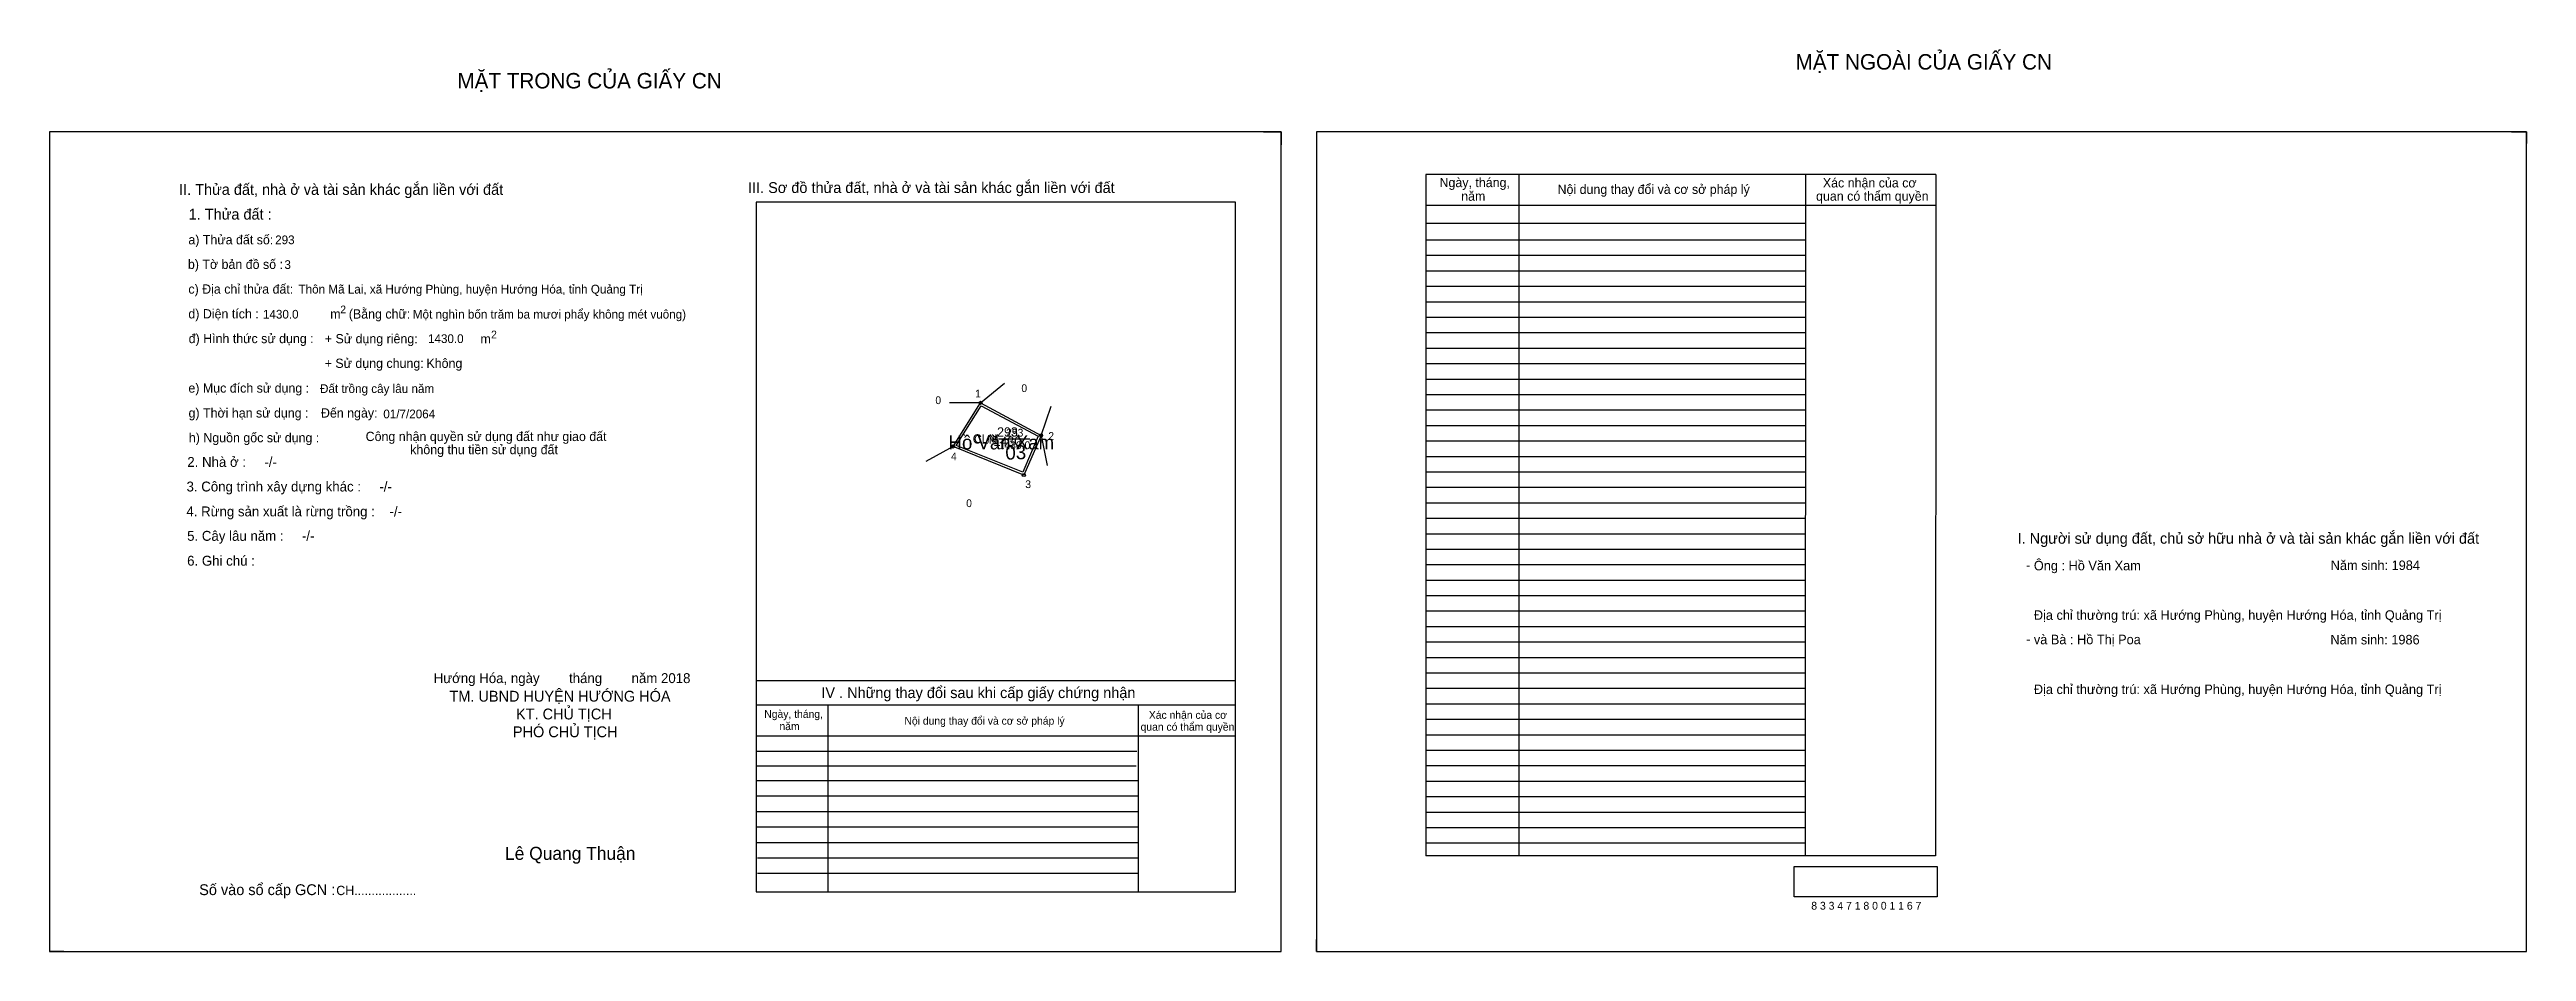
# Model space of a CAD drawing. Extents: x 531515 to 535021, y 1847017 to 1847600.
# Drawn here: x 533420 to 535021, y 1847017 to 1847600 of the extents above.
import ezdxf

# ---------------------------------------------------------------- set-up
doc = ezdxf.new("R2010")
doc.units = 0
for name, color, linetype in [('Default', 7, 'Continuous'), ('Level 10', 7, 'Continuous'), ('Level 11', 7, 'Continuous'), ('Level 13', 7, 'Continuous'), ('Level 2', 7, 'Continuous'), ('Level 27', 7, 'Continuous'), ('Level 3', 7, 'Continuous'), ('Level 36', 7, 'Continuous'), ('Level 4', 7, 'Continuous'), ('Level 5', 7, 'Continuous'), ('Level 55', 7, 'Continuous'), ('Level 6', 7, 'Continuous'), ('Level 7', 7, 'Continuous'), ('Level 8', 7, 'Continuous'), ('Level 9', 7, 'Continuous')]:
    doc.layers.add(name, color=color, linetype=linetype)

msp = doc.modelspace()

# ---------------------------------------------------------------- linework, layer by layer
at = {"layer": 'Level 10'}
for p, q in [((534205, 1847546.9), (534216.4, 1847546.9)), ((534216.4, 1847546.9), (534216.4, 1847538.5)), ((535011.8, 1847546.9), (535021.4, 1847546.9)), ((535021.4, 1847546.9), (535021.4, 1847539.5)), ((533420.2, 1847024.7), (533420.2, 1847016.9)), ((533429.4, 1847016.9), (533420.2, 1847016.9)), ((534239.2, 1847016.9), (534239.2, 1847024.7)), ((534239.2, 1847016.9), (534246.2, 1847016.9))]:
    msp.add_line(p, q, dxfattribs=at)
for points in [[(533420.2, 1847016.9), (534216.4, 1847016.9), (534216.4, 1847546.9), (533420.2, 1847546.9)], [(534239.2, 1847016.9), (535021.4, 1847016.9), (535021.4, 1847546.9), (534239.2, 1847546.9)], [(534022.1, 1847371.7), (534061.2, 1847350.7), (534050.1, 1847325), (534004.3, 1847343.5)], [(534022.6, 1847369.8), (534059.4, 1847350.1), (534049.4, 1847326.8), (534006.4, 1847344.1)]]:
    msp.add_lwpolyline(points, close=True, dxfattribs=at)
at = {"layer": 'Level 11'}
for centre in [(534022.1, 1847371.7), (534022.1, 1847371.7), (534004.3, 1847343.5), (534061.2, 1847350.7), (534050.1, 1847325)]:
    msp.add_circle(centre, 1, dxfattribs=at)
at = {"layer": 'Level 13'}
msp.add_line((534034.6, 1847348.4), (534044.8, 1847348.4), dxfattribs=at)
at = {"layer": 'Level 27'}
for p, q in [((534022.1, 1847371.7), (534037.5, 1847384.5)), ((534022.1, 1847371.7), (534002.1, 1847371.8)), ((534061.2, 1847350.7), (534067.8, 1847369.6)), ((534004.3, 1847343.5), (533986.8, 1847333.8)), ((534061.2, 1847350.7), (534065.1, 1847331.1))]:
    msp.add_line(p, q, dxfattribs=at)
at = {"layer": 'Level 6'}
msp.add_lwpolyline([(534548.1, 1847072), (534640.5, 1847072), (534640.5, 1847052.2), (534548.1, 1847052.2)], close=True, dxfattribs=at)
at = {"layer": 'Level 7'}
for p, q in [((534555.2, 1847476.9), (534310, 1847476.9)), ((534555.2, 1847466.9), (534310, 1847466.9)), ((534555.2, 1847456.9), (534310, 1847456.9)), ((534555.2, 1847446.9), (534310, 1847446.9)), ((534555.2, 1847436.9), (534310, 1847436.9)), ((534555.2, 1847426.9), (534310, 1847426.9)), ((534555.2, 1847416.9), (534310, 1847416.9)), ((534555.2, 1847406.9), (534310, 1847406.9)), ((534555.2, 1847396.9), (534310, 1847396.9)), ((534555.2, 1847386.9), (534310, 1847386.9)), ((534555.2, 1847376.9), (534310, 1847376.9)), ((534555.2, 1847366.9), (534310, 1847366.9)), ((534555.2, 1847356.9), (534310, 1847356.9)), ((534555.2, 1847346.9), (534310, 1847346.9)), ((534555.2, 1847336.9), (534310, 1847336.9)), ((534555.2, 1847326.9), (534310, 1847326.9)), ((534555.2, 1847316.9), (534310, 1847316.9)), ((534555.2, 1847306.9), (534310, 1847306.9)), ((534555.2, 1847296.9), (534310, 1847296.9)), ((534555.2, 1847286.9), (534310, 1847286.9)), ((534555.2, 1847276.9), (534310, 1847276.9)), ((534555.2, 1847266.9), (534310, 1847266.9)), ((534555.2, 1847256.9), (534310, 1847256.9)), ((534555.2, 1847246.9), (534310, 1847246.9)), ((534555.2, 1847236.9), (534310, 1847236.9)), ((534555.2, 1847226.9), (534310, 1847226.9)), ((534555.2, 1847216.9), (534310, 1847216.9)), ((534555.2, 1847206.9), (534310, 1847206.9)), ((534555.2, 1847196.9), (534310, 1847196.9)), ((534555.2, 1847186.9), (534310, 1847186.9)), ((534555.2, 1847176.9), (534310, 1847176.9)), ((534555.2, 1847166.9), (534310, 1847166.9)), ((534123.2, 1847146.3), (533877, 1847146.3)), ((534555.2, 1847156.9), (534310, 1847156.9)), ((534555.2, 1847146.9), (534310, 1847146.9)), ((534122.7, 1847136.8), (533877, 1847136.8)), ((534555.2, 1847136.9), (534310, 1847136.9)), ((534124, 1847127.3), (533877, 1847127.3)), ((534124, 1847117.3), (533877, 1847117.3)), ((534555.2, 1847126.9), (534310, 1847126.9)), ((534555.2, 1847116.9), (534310, 1847116.9)), ((534124, 1847107.3), (533877, 1847107.3)), ((534124, 1847097.3), (533877, 1847097.3)), ((534555.2, 1847106.9), (534310, 1847106.9)), ((534555.2, 1847096.9), (534310, 1847096.9)), ((534124, 1847087.3), (533877, 1847087.3)), ((534555.2, 1847086.9), (534310, 1847086.9)), ((534124, 1847077.3), (533877.8, 1847077.3)), ((534124, 1847067.3), (533877.8, 1847067.3))]:
    msp.add_line(p, q, dxfattribs=at)
at = {"layer": 'Level 8'}
for p, q in [((534639.6, 1847519.4), (534310, 1847519.4)), ((534310, 1847519.4), (534310, 1847078.9)), ((534370, 1847519.4), (534370, 1847078.9)), ((534555.4, 1847519.2), (534555.2, 1847078.9)), ((534639.6, 1847519.4), (534639.4, 1847078.9)), ((534187, 1847501.5), (533877, 1847501.5)), ((533877, 1847501.5), (533877, 1847055.5)), ((534187, 1847055.5), (534187, 1847501.5)), ((534639.6, 1847499.4), (534310, 1847499.4)), ((534555.2, 1847487.7), (534310, 1847487.7)), ((534187, 1847191.9), (533877, 1847191.9)), ((534187, 1847176.2), (533877, 1847176.2)), ((533923.3, 1847176.2), (533923.3, 1847055.5)), ((534124, 1847176.2), (534124, 1847055.5)), ((534187, 1847156.2), (533877, 1847156.2)), ((534639.4, 1847078.9), (534310, 1847078.9)), ((533877, 1847055.5), (534187, 1847055.5))]:
    msp.add_line(p, q, dxfattribs=at)
at = {"layer": 'Level 9'}
msp.add_line((534033.8, 1847348.4), (534053.9, 1847348.4), dxfattribs=at)

# ---------------------------------------------------------------- texts
at = {"layer": 'Default'}
for s, p in [('e) Mục đích sử dụng :', (533510, 1847378.3)), ('g) Thời hạn sử dụng :', (533510.1, 1847362.2)), ('Đến ngày:', (533595.7, 1847362.2)), ('h) Nguồn gốc sử dụng :', (533510.3, 1847346.2)), ('Công nhận quyền sử dụng đất như giao đất', (533624.6, 1847347)), ('không thu tiền sử dụng đất', (533653.4, 1847338.5))]:
    msp.add_text(s, height=6, dxfattribs=at).set_placement(p)
at = {"layer": 'Level 13'}
for s, p in [('293', (534038.6, 1847349.9)), ('CLN', (534018, 1847345.9)), ('1430.0', (534033.8, 1847341.8))]:
    msp.add_text(s, height=5, dxfattribs=at).set_placement(p)
at = {"layer": 'Level 2'}
msp.add_text('Hồ Văn Xam', height=9, dxfattribs=at).set_placement((534001.4, 1847341.6))
at = {"layer": 'Level 3'}
msp.add_text('CLN', height=6, dxfattribs=at).set_placement((534017, 1847345.4))
at = {"layer": 'Level 36'}
for p in [(533992.9, 1847370.9), (534048.5, 1847378.7), (534012.8, 1847304.3)]:
    msp.add_text('0', height=5, dxfattribs=at).set_placement(p)
at = {"layer": 'Level 4'}
msp.add_text('293', height=6, dxfattribs=at).set_placement((534032.8, 1847349.9))
at = {"layer": 'Level 5'}
msp.add_text('1430', height=6, dxfattribs=at).set_placement((534030.5, 1847343.9))
at = {"layer": 'Level 55'}
for s, height, p in [('1', 0.8, (534021.9, 1847371.7)), ('0', 0.22, (534022.1, 1847371.5)), ('0', 0.22, (534022.1, 1847371.5)), ('0', 0.22, (534022.1, 1847371.5)), ('4', 0.8, (534004.1, 1847343.5)), ('0', 0.22, (534004.3, 1847343.2)), ('0', 0.22, (534004.3, 1847343.2)), ('0', 0.22, (534004.3, 1847343.2)), ('2', 0.8, (534060.9, 1847350.7)), ('0', 0.22, (534061.1, 1847350.5)), ('0', 0.22, (534061.1, 1847350.5)), ('0', 0.22, (534061.1, 1847350.5)), ('0', 0.22, (534061.1, 1847350.5)), ('3', 0.8, (534049.9, 1847325)), ('0', 0.22, (534050, 1847324.8)), ('0', 0.22, (534050, 1847324.8))]:
    msp.add_text(s, height=height, dxfattribs=at).set_placement(p)
at = {"layer": 'Level 6'}
for s, height, p in [('293', 5.63, (533566.1, 1847474.3)), ('3', 5.63, (533572.1, 1847458.3)), ('Thôn Mã Lai, xã Hướng Phùng, huyện Hướng Hóa, tỉnh Quảng Trị', 5.64, (533581.2, 1847442.4)), ('Một nghìn bốn trăm ba mươi phẩy không mét vuông)', 5.632, (533655.1, 1847426.2)), ('1430.0', 5.63, (533558.2, 1847426.2)), ('1430.0', 5.63, (533664.9, 1847410.4)), ('Đất trồng cây lâu năm', 5.64, (533595.1, 1847378.1)), ('01/7/2064', 5.64, (533636, 1847361.7)), ('Ông : Hồ Văn Xam', 6.16, (534703, 1847263.4)), ('Năm sinh: 1984', 6.16, (534894.9, 1847263.6)), ('Địa chỉ thường trú: xã Hướng Phùng, huyện Hướng Hóa, tỉnh Quảng Trị', 6.16, (534703, 1847231.4)), ('và Bà : Hồ Thị Poa', 6.16, (534703, 1847215.6)), ('Năm sinh: 1986', 6.16, (534894.7, 1847215.5)), ('Địa chỉ thường trú: xã Hướng Phùng, huyện Hướng Hóa, tỉnh Quảng Trị', 6.16, (534703, 1847183.4)), ('8 3 3 4 7 1 8 0 0 1 1 6 7', 5.04, (534559.1, 1847044))]:
    msp.add_text(s, height=height, dxfattribs=at).set_placement(p)
at = {"layer": 'Level 7'}
for s, height, p in [('MẶT NGOÀI CỦA GIẤY CN', 10, (534549, 1847587.2)), ('MẶT TRONG CỦA GIẤY CN', 10, (533683.9, 1847575)), ('II. Thửa đất, nhà ở và tài sản khác gắn liền với đất', 7, (533504, 1847506.2)), ('III. Sơ đồ thửa đất, nhà ở và tài sản khác gắn liền với đất', 7, (533871.8, 1847507.4)), ('Ngày, tháng,', 6, (534318.8, 1847511.2)), ('Nội dung thay đổi và cơ sở pháp lý', 6, (534395.1, 1847506.8)), ('Xác nhận của cơ', 6, (534566.6, 1847511)), ('1. Thửa đất :', 7, (533510.2, 1847490.2)), ('năm', 6, (534332.8, 1847502.4)), (' quan có thẩm quyền', 6, (534560, 1847502.4)), ('a) Thửa đất số:', 6, (533510, 1847474.2)), ('b) Tờ bản đồ số :', 6, (533509.7, 1847458.3)), ('c) Địa chỉ thửa đất:', 6, (533510, 1847442.3)), ('d) Diện tích :', 6, (533510, 1847426.3)), ('2', 5, (533608.2, 1847429.6)), ('(Bằng chữ:', 6, (533613.7, 1847426.2)), ('đ) Hình thức sử dụng :', 6, (533510.2, 1847410.3)), ('+ Sử dụng riêng:', 6, (533598.2, 1847410.2)), ('m', 6, (533601.7, 1847426.2)), ('2', 5, (533705.7, 1847413.4)), ('+ Sử dụng chung:', 6, (533598.1, 1847394.3)), ('Không', 6, (533663.9, 1847394.3)), ('m', 6, (533698.8, 1847410.1)), ('2. Nhà ở :     -/-', 6.4, (533509.3, 1847330.3)), ('3. Công trình xây dựng khác :     -/-', 6.4, (533508.8, 1847314.4)), ('4. Rừng sản xuất là rừng trồng :    -/-', 6.4, (533508.7, 1847298.3)), ('5. Cây lâu năm :     -/-', 6.4, (533509.2, 1847282.5)), ('I. Người sử dụng đất, chủ sở hữu nhà ở và tài sản khác gắn liền với đất', 7, (534692.5, 1847280.6)), ('6. Ghi chú :', 6.4, (533509.2, 1847266.4)), ('-', 6.4, (534697.9, 1847263.6)), ('-', 6.4, (534698, 1847215.8)), ('Hướng Hóa, ngày        tháng        năm 2018', 6.4, (533668.6, 1847190.5)), ('TM. UBND HUYỆN HƯỚNG HÓA', 7, (533678.8, 1847178.5)), ('IV . Những thay đổi sau khi cấp giấy chứng nhận', 7, (533919.2, 1847180.8)), ('PHÓ CHỦ TỊCH', 7, (533719.8, 1847155.5)), ('KT. CHỦ TỊCH', 7, (533721.8, 1847167)), ('Ngày, tháng,', 5, (533882.3, 1847168)), ('năm', 5, (533892.1, 1847160.1)), ('Nội dung thay đổi và cơ sở pháp lý', 5, (533972.9, 1847163.6)), (' quan có thẩm quyền', 5, (534123.7, 1847159.7)), ('Xác nhận của cơ', 5, (534130.9, 1847167.4)), ('Lê Quang Thuận', 8.4, (533714.7, 1847076.2)), ('Số vào sổ cấp GCN :', 7, (533517, 1847053.4)), ('CH..................', 6, (533605.6, 1847053.4))]:
    msp.add_text(s, height=height, dxfattribs=at).set_placement(p)
msp.add_text('03', height=9, rotation=2, dxfattribs=at).set_placement((534038.3, 1847334.9))
at = {"layer": 'Level 9'}
for s, p in [('1', (534018.6, 1847375.2)), ('2', (534065.9, 1847347.8)), ('4', (534003, 1847334.6)), ('3', (534051, 1847316.6))]:
    msp.add_text(s, height=5, dxfattribs=at).set_placement(p)

doc.saveas('drawing.dxf')
